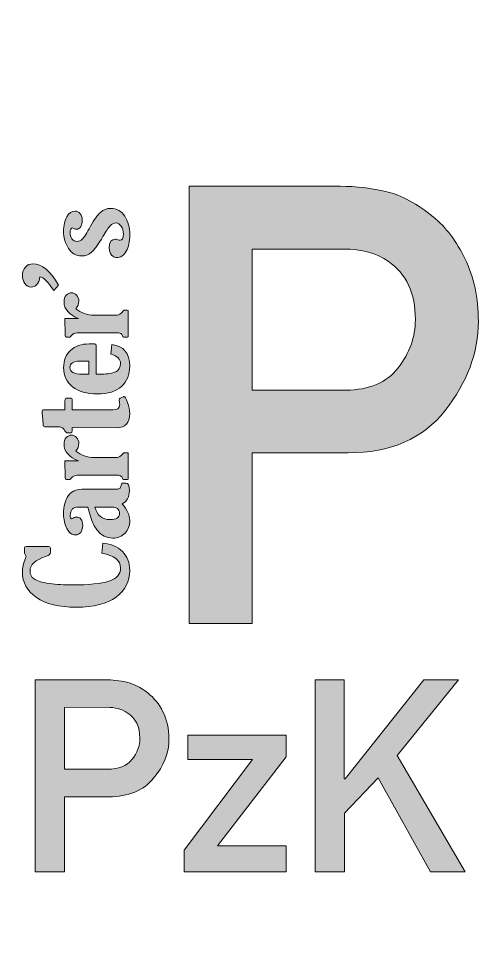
# Model space of a CAD drawing. Header units: inches. Extents: x 247 to 2765, y -1897 to -1110.
# Drawn here: x 2061.78 to 2075.99, y -1358.95 to -1330.69 of the extents above; entities that cross this region are included whole.
import ezdxf

# ---------------------------------------------------------------- set-up
doc = ezdxf.new("R2010")
doc.units = ezdxf.units.IN
doc.header["$MEASUREMENT"] = 0
doc.layers.add('Layer 1', color=7, linetype='Continuous')

# ---------------------------------------------------------------- blocks, each defined once
blk = doc.blocks.new('block 295')
at = {"layer": 'Layer 1', "true_color": 0x010202}
h = blk.add_hatch(color=98, dxfattribs=at)
h.dxf.hatch_style = 2
edge = h.paths.add_edge_path()
edge.add_spline(control_points=[(2063.165, -1337.239), (2063.165, -1337.058), (2063.199, -1336.91), (2063.266, -1336.793), (2063.333, -1336.676), (2063.42, -1336.618), (2063.523, -1336.618), (2063.582, -1336.618), (2063.634, -1336.645), (2063.676, -1336.699), (2063.719, -1336.752), (2063.741, -1336.823), (2063.741, -1336.91), (2063.741, -1336.98), (2063.726, -1337.042), (2063.695, -1337.096), (2063.664, -1337.149), (2063.619, -1337.177), (2063.561, -1337.177), (2063.538, -1337.177), (2063.511, -1337.169), (2063.482, -1337.152), (2063.462, -1337.141), (2063.448, -1337.135), (2063.439, -1337.135), (2063.39, -1337.135), (2063.366, -1337.185), (2063.366, -1337.281), (2063.366, -1337.351), (2063.386, -1337.413), (2063.423, -1337.467), (2063.461, -1337.521), (2063.514, -1337.548), (2063.581, -1337.548), (2063.639, -1337.548), (2063.693, -1337.524), (2063.745, -1337.474), (2063.797, -1337.424), (2063.88, -1337.293), (2063.994, -1337.083), (2064.105, -1336.879), (2064.208, -1336.737), (2064.299, -1336.656), (2064.392, -1336.574), (2064.498, -1336.534), (2064.615, -1336.534), (2064.8, -1336.534), (2064.946, -1336.614), (2065.048, -1336.774), (2065.151, -1336.934), (2065.203, -1337.124), (2065.203, -1337.345), (2065.203, -1337.555), (2065.166, -1337.723), (2065.091, -1337.853), (2065.016, -1337.982), (2064.921, -1338.048), (2064.804, -1338.048), (2064.741, -1338.048), (2064.686, -1338.022), (2064.64, -1337.97), (2064.594, -1337.918), (2064.571, -1337.845), (2064.571, -1337.746), (2064.571, -1337.57), (2064.635, -1337.481), (2064.759, -1337.481), (2064.781, -1337.481), (2064.806, -1337.487), (2064.839, -1337.498), (2064.87, -1337.51), (2064.891, -1337.516), (2064.904, -1337.516), (2064.971, -1337.516), (2065.005, -1337.451), (2065.005, -1337.322), (2065.005, -1337.226), (2064.982, -1337.144), (2064.936, -1337.079), (2064.89, -1337.014), (2064.837, -1336.983), (2064.778, -1336.983), (2064.713, -1336.983), (2064.653, -1337.011), (2064.599, -1337.067), (2064.546, -1337.123), (2064.471, -1337.233), (2064.377, -1337.397), (2064.25, -1337.617), (2064.141, -1337.772), (2064.049, -1337.863), (2063.957, -1337.952), (2063.847, -1337.998), (2063.718, -1337.998), (2063.554, -1337.998), (2063.421, -1337.92), (2063.319, -1337.766), (2063.216, -1337.613), (2063.165, -1337.437), (2063.165, -1337.239)], knot_values=[0, 0, 0, 0, 1, 1, 1, 2, 2, 2, 3, 3, 3, 4, 4, 4, 5, 5, 5, 6, 6, 6, 7, 7, 7, 8, 8, 8, 9, 9, 9, 10, 10, 10, 11, 11, 11, 12, 12, 12, 13, 13, 13, 14, 14, 14, 15, 15, 15, 16, 16, 16, 17, 17, 17, 18, 18, 18, 19, 19, 19, 20, 20, 20, 21, 21, 21, 22, 22, 22, 23, 23, 23, 24, 24, 24, 25, 25, 25, 26, 26, 26, 27, 27, 27, 28, 28, 28, 29, 29, 29, 30, 30, 30, 31, 31, 31, 32, 32, 32, 33, 33, 33, 33], degree=3, periodic=1)
h = blk.add_hatch(color=98, dxfattribs=at)
h.dxf.hatch_style = 2
edge = h.paths.add_edge_path()
edge.add_spline(control_points=[(2063.012, -1338.901), (2063.012, -1338.901), (2062.862, -1339.061), (2062.862, -1339.061), (2062.686, -1338.788), (2062.546, -1338.646), (2062.437, -1338.64), (2062.4, -1338.852), (2062.311, -1338.956), (2062.168, -1338.956), (2062.089, -1338.956), (2062.026, -1338.921), (2061.975, -1338.85), (2061.924, -1338.78), (2061.899, -1338.697), (2061.899, -1338.605), (2061.899, -1338.494), (2061.931, -1338.405), (2061.994, -1338.338), (2062.057, -1338.272), (2062.134, -1338.24), (2062.224, -1338.24), (2062.498, -1338.239), (2062.761, -1338.46), (2063.012, -1338.901)], knot_values=[0, 0, 0, 0, 1, 1, 1, 2, 2, 2, 3, 3, 3, 4, 4, 4, 5, 5, 5, 6, 6, 6, 7, 7, 7, 8, 8, 8, 8], degree=3, periodic=1)
h = blk.add_hatch(color=98, dxfattribs=at)
h.dxf.hatch_style = 2
edge = h.paths.add_edge_path()
edge.add_spline(control_points=[(2063.626, -1339.924), (2063.329, -1339.803), (2063.181, -1339.633), (2063.181, -1339.414), (2063.181, -1339.326), (2063.204, -1339.258), (2063.249, -1339.206), (2063.295, -1339.155), (2063.348, -1339.13), (2063.41, -1339.13), (2063.472, -1339.13), (2063.524, -1339.154), (2063.567, -1339.202), (2063.611, -1339.25), (2063.634, -1339.312), (2063.634, -1339.389), (2063.634, -1339.473), (2063.603, -1339.551), (2063.539, -1339.62), (2063.697, -1339.752), (2063.887, -1339.818), (2064.108, -1339.818), (2064.108, -1339.818), (2064.81, -1339.818), (2064.81, -1339.818), (2064.873, -1339.818), (2064.928, -1339.782), (2064.979, -1339.714), (2064.999, -1339.684), (2065.013, -1339.669), (2065.022, -1339.669), (2065.022, -1339.669), (2065.125, -1339.669), (2065.125, -1339.669), (2065.147, -1339.669), (2065.156, -1339.681), (2065.156, -1339.705), (2065.156, -1339.705), (2065.156, -1340.458), (2065.156, -1340.458), (2065.156, -1340.481), (2065.149, -1340.493), (2065.135, -1340.493), (2065.135, -1340.493), (2065.007, -1340.493), (2065.007, -1340.493), (2064.995, -1340.493), (2064.985, -1340.48), (2064.976, -1340.454), (2064.955, -1340.395), (2064.916, -1340.366), (2064.858, -1340.366), (2064.858, -1340.366), (2063.583, -1340.366), (2063.583, -1340.366), (2063.51, -1340.366), (2063.45, -1340.396), (2063.403, -1340.457), (2063.383, -1340.48), (2063.368, -1340.494), (2063.357, -1340.494), (2063.357, -1340.494), (2063.256, -1340.494), (2063.256, -1340.494), (2063.229, -1340.494), (2063.215, -1340.468), (2063.213, -1340.416), (2063.213, -1340.416), (2063.206, -1339.924), (2063.206, -1339.924), (2063.206, -1339.924), (2063.626, -1339.924), (2063.626, -1339.924), (2063.626, -1339.924), (2063.626, -1339.924), (2063.626, -1339.924)], knot_values=[0, 0, 0, 0, 1, 1, 1, 2, 2, 2, 3, 3, 3, 4, 4, 4, 5, 5, 5, 6, 6, 6, 7, 7, 7, 8, 8, 8, 9, 9, 9, 10, 10, 10, 11, 11, 11, 12, 12, 12, 13, 13, 13, 14, 14, 14, 15, 15, 15, 16, 16, 16, 17, 17, 17, 18, 18, 18, 19, 19, 19, 20, 20, 20, 21, 21, 21, 22, 22, 22, 23, 23, 23, 24, 24, 24, 25, 25, 25, 25], degree=3, periodic=1)
h = blk.add_hatch(color=98, dxfattribs=at)
h.dxf.hatch_style = 2
edge = h.paths.add_edge_path()
edge.add_spline(control_points=[(2064.653, -1340.727), (2065.018, -1340.769), (2065.201, -1340.988), (2065.201, -1341.385), (2065.201, -1341.648), (2065.118, -1341.857), (2064.951, -1342.011), (2064.784, -1342.165), (2064.534, -1342.243), (2064.202, -1342.243), (2063.881, -1342.243), (2063.626, -1342.17), (2063.443, -1342.023), (2063.258, -1341.877), (2063.166, -1341.681), (2063.166, -1341.435), (2063.166, -1341.216), (2063.237, -1341.039), (2063.38, -1340.905), (2063.523, -1340.771), (2063.712, -1340.704), (2063.948, -1340.704), (2063.948, -1340.704), (2064.121, -1340.704), (2064.121, -1340.704), (2064.155, -1340.704), (2064.171, -1340.727), (2064.171, -1340.773), (2064.171, -1340.773), (2064.171, -1341.633), (2064.171, -1341.633), (2064.171, -1341.633), (2064.34, -1341.633), (2064.34, -1341.633), (2064.526, -1341.633), (2064.669, -1341.61), (2064.768, -1341.561), (2064.868, -1341.513), (2064.918, -1341.43), (2064.918, -1341.31), (2064.918, -1341.17), (2064.817, -1341.073), (2064.616, -1341.021), (2064.616, -1341.021), (2064.653, -1340.727), (2064.653, -1340.727)], knot_values=[0, 0, 0, 0, 1, 1, 1, 2, 2, 2, 3, 3, 3, 4, 4, 4, 5, 5, 5, 6, 6, 6, 7, 7, 7, 8, 8, 8, 9, 9, 9, 10, 10, 10, 11, 11, 11, 12, 12, 12, 13, 13, 13, 14, 14, 14, 15, 15, 15, 15], degree=3, periodic=1)
edge = h.paths.add_edge_path()
edge.add_spline(control_points=[(2063.944, -1341.234), (2063.944, -1341.234), (2063.659, -1341.234), (2063.659, -1341.234), (2063.46, -1341.234), (2063.36, -1341.302), (2063.36, -1341.438), (2063.36, -1341.569), (2063.487, -1341.634), (2063.741, -1341.634), (2063.741, -1341.634), (2063.943, -1341.634), (2063.943, -1341.634), (2063.943, -1341.634), (2063.944, -1341.234), (2063.944, -1341.234), (2063.944, -1341.234), (2063.944, -1341.234), (2063.944, -1341.234)], knot_values=[0, 0, 0, 0, 1, 1, 1, 2, 2, 2, 3, 3, 3, 4, 4, 4, 5, 5, 5, 6, 6, 6, 6], degree=3, periodic=1)
h = blk.add_hatch(color=98, dxfattribs=at)
h.dxf.hatch_style = 2
edge = h.paths.add_edge_path()
edge.add_spline(control_points=[(2063.431, -1343.28), (2063.431, -1343.28), (2063.431, -1343.376), (2063.431, -1343.376), (2063.431, -1343.419), (2063.418, -1343.44), (2063.39, -1343.44), (2063.39, -1343.44), (2063.287, -1343.44), (2063.287, -1343.44), (2063.258, -1343.44), (2063.232, -1343.419), (2063.208, -1343.379), (2063.179, -1343.326), (2063.146, -1343.292), (2063.11, -1343.277), (2063.073, -1343.262), (2063.014, -1343.255), (2062.931, -1343.255), (2062.931, -1343.255), (2062.592, -1343.255), (2062.592, -1343.255), (2062.559, -1343.255), (2062.54, -1343.226), (2062.534, -1343.167), (2062.534, -1343.167), (2062.507, -1342.83), (2062.507, -1342.83), (2062.505, -1342.801), (2062.503, -1342.781), (2062.503, -1342.772), (2062.503, -1342.747), (2062.52, -1342.734), (2062.553, -1342.734), (2062.553, -1342.734), (2063.208, -1342.734), (2063.208, -1342.734), (2063.208, -1342.734), (2063.208, -1342.452), (2063.208, -1342.452), (2063.208, -1342.4), (2063.224, -1342.372), (2063.256, -1342.372), (2063.256, -1342.372), (2063.381, -1342.372), (2063.381, -1342.372), (2063.415, -1342.372), (2063.431, -1342.394), (2063.431, -1342.436), (2063.431, -1342.436), (2063.431, -1342.734), (2063.431, -1342.734), (2063.431, -1342.734), (2064.688, -1342.734), (2064.688, -1342.734), (2064.826, -1342.734), (2064.892, -1342.678), (2064.892, -1342.566), (2064.892, -1342.54), (2064.89, -1342.512), (2064.885, -1342.483), (2064.88, -1342.463), (2064.878, -1342.447), (2064.878, -1342.436), (2064.878, -1342.403), (2064.887, -1342.382), (2064.907, -1342.372), (2064.907, -1342.372), (2065.006, -1342.331), (2065.006, -1342.331), (2065.014, -1342.325), (2065.02, -1342.323), (2065.025, -1342.323), (2065.055, -1342.323), (2065.092, -1342.384), (2065.135, -1342.506), (2065.178, -1342.628), (2065.2, -1342.742), (2065.2, -1342.848), (2065.2, -1343.137), (2065.066, -1343.282), (2064.797, -1343.282), (2064.797, -1343.282), (2063.431, -1343.28), (2063.431, -1343.28), (2063.431, -1343.28), (2063.431, -1343.28), (2063.431, -1343.28)], knot_values=[0, 0, 0, 0, 1, 1, 1, 2, 2, 2, 3, 3, 3, 4, 4, 4, 5, 5, 5, 6, 6, 6, 7, 7, 7, 8, 8, 8, 9, 9, 9, 10, 10, 10, 11, 11, 11, 12, 12, 12, 13, 13, 13, 14, 14, 14, 15, 15, 15, 16, 16, 16, 17, 17, 17, 18, 18, 18, 19, 19, 19, 20, 20, 20, 21, 21, 21, 22, 22, 22, 23, 23, 23, 24, 24, 24, 25, 25, 25, 26, 26, 26, 27, 27, 27, 28, 28, 28, 29, 29, 29, 29], degree=3, periodic=1)
h = blk.add_hatch(color=98, dxfattribs=at)
h.dxf.hatch_style = 2
edge = h.paths.add_edge_path()
edge.add_spline(control_points=[(2063.626, -1344.306), (2063.329, -1344.185), (2063.181, -1344.015), (2063.181, -1343.796), (2063.181, -1343.708), (2063.204, -1343.64), (2063.249, -1343.588), (2063.295, -1343.537), (2063.348, -1343.512), (2063.41, -1343.512), (2063.472, -1343.512), (2063.524, -1343.536), (2063.567, -1343.583), (2063.611, -1343.632), (2063.634, -1343.694), (2063.634, -1343.771), (2063.634, -1343.855), (2063.603, -1343.933), (2063.539, -1344.002), (2063.697, -1344.134), (2063.887, -1344.2), (2064.108, -1344.2), (2064.108, -1344.2), (2064.81, -1344.2), (2064.81, -1344.2), (2064.873, -1344.2), (2064.928, -1344.165), (2064.979, -1344.096), (2064.999, -1344.066), (2065.013, -1344.052), (2065.022, -1344.052), (2065.022, -1344.052), (2065.125, -1344.052), (2065.125, -1344.052), (2065.147, -1344.052), (2065.156, -1344.063), (2065.156, -1344.088), (2065.156, -1344.088), (2065.156, -1344.841), (2065.156, -1344.841), (2065.156, -1344.863), (2065.149, -1344.875), (2065.135, -1344.875), (2065.135, -1344.875), (2065.007, -1344.875), (2065.007, -1344.875), (2064.995, -1344.875), (2064.985, -1344.862), (2064.976, -1344.836), (2064.955, -1344.777), (2064.916, -1344.748), (2064.858, -1344.748), (2064.858, -1344.748), (2063.583, -1344.748), (2063.583, -1344.748), (2063.51, -1344.748), (2063.45, -1344.779), (2063.403, -1344.839), (2063.383, -1344.863), (2063.368, -1344.876), (2063.357, -1344.876), (2063.357, -1344.876), (2063.256, -1344.876), (2063.256, -1344.876), (2063.229, -1344.876), (2063.215, -1344.85), (2063.213, -1344.799), (2063.213, -1344.799), (2063.206, -1344.307), (2063.206, -1344.307), (2063.206, -1344.307), (2063.626, -1344.306), (2063.626, -1344.306), (2063.626, -1344.306), (2063.626, -1344.306), (2063.626, -1344.306)], knot_values=[0, 0, 0, 0, 1, 1, 1, 2, 2, 2, 3, 3, 3, 4, 4, 4, 5, 5, 5, 6, 6, 6, 7, 7, 7, 8, 8, 8, 9, 9, 9, 10, 10, 10, 11, 11, 11, 12, 12, 12, 13, 13, 13, 14, 14, 14, 15, 15, 15, 16, 16, 16, 17, 17, 17, 18, 18, 18, 19, 19, 19, 20, 20, 20, 21, 21, 21, 22, 22, 22, 23, 23, 23, 24, 24, 24, 25, 25, 25, 25], degree=3, periodic=1)
h = blk.add_hatch(color=98, dxfattribs=at)
h.dxf.hatch_style = 2
edge = h.paths.add_edge_path()
edge.add_spline(control_points=[(2063.916, -1345.724), (2063.916, -1345.724), (2063.627, -1345.724), (2063.627, -1345.724), (2063.456, -1345.724), (2063.37, -1345.813), (2063.37, -1345.989), (2063.37, -1346.052), (2063.384, -1346.083), (2063.413, -1346.083), (2063.424, -1346.083), (2063.441, -1346.077), (2063.463, -1346.066), (2063.503, -1346.044), (2063.538, -1346.033), (2063.566, -1346.033), (2063.618, -1346.033), (2063.663, -1346.055), (2063.7, -1346.101), (2063.736, -1346.147), (2063.754, -1346.211), (2063.754, -1346.291), (2063.754, -1346.379), (2063.734, -1346.45), (2063.693, -1346.504), (2063.653, -1346.556), (2063.599, -1346.584), (2063.533, -1346.584), (2063.424, -1346.584), (2063.335, -1346.519), (2063.268, -1346.389), (2063.199, -1346.26), (2063.165, -1346.11), (2063.165, -1345.939), (2063.165, -1345.698), (2063.214, -1345.511), (2063.311, -1345.378), (2063.407, -1345.244), (2063.545, -1345.178), (2063.723, -1345.178), (2063.723, -1345.178), (2064.753, -1345.178), (2064.753, -1345.178), (2064.809, -1345.178), (2064.852, -1345.171), (2064.882, -1345.155), (2064.912, -1345.14), (2064.93, -1345.104), (2064.938, -1345.052), (2064.946, -1345.008), (2064.962, -1344.986), (2064.991, -1344.986), (2064.991, -1344.986), (2065.08, -1344.986), (2065.08, -1344.986), (2065.153, -1344.986), (2065.191, -1345.062), (2065.191, -1345.212), (2065.191, -1345.413), (2065.118, -1345.554), (2064.972, -1345.631), (2065.125, -1345.807), (2065.201, -1345.978), (2065.201, -1346.141), (2065.201, -1346.298), (2065.151, -1346.427), (2065.055, -1346.528), (2064.959, -1346.629), (2064.833, -1346.681), (2064.681, -1346.681), (2064.294, -1346.679), (2064.038, -1346.36), (2063.916, -1345.724)], knot_values=[0, 0, 0, 0, 1, 1, 1, 2, 2, 2, 3, 3, 3, 4, 4, 4, 5, 5, 5, 6, 6, 6, 7, 7, 7, 8, 8, 8, 9, 9, 9, 10, 10, 10, 11, 11, 11, 12, 12, 12, 13, 13, 13, 14, 14, 14, 15, 15, 15, 16, 16, 16, 17, 17, 17, 18, 18, 18, 19, 19, 19, 20, 20, 20, 21, 21, 21, 22, 22, 22, 23, 23, 23, 24, 24, 24, 24], degree=3, periodic=1)
edge = h.paths.add_edge_path()
edge.add_spline(control_points=[(2064.126, -1345.724), (2064.198, -1345.982), (2064.355, -1346.113), (2064.599, -1346.113), (2064.791, -1346.113), (2064.887, -1346.047), (2064.887, -1345.913), (2064.887, -1345.854), (2064.864, -1345.807), (2064.821, -1345.774), (2064.777, -1345.741), (2064.729, -1345.724), (2064.677, -1345.724), (2064.677, -1345.724), (2064.126, -1345.724), (2064.126, -1345.724), (2064.126, -1345.724), (2064.126, -1345.724), (2064.126, -1345.724)], knot_values=[0, 0, 0, 0, 1, 1, 1, 2, 2, 2, 3, 3, 3, 4, 4, 4, 5, 5, 5, 6, 6, 6, 6], degree=3, periodic=1)
h = blk.add_hatch(color=98, dxfattribs=at)
h.dxf.hatch_style = 2
edge = h.paths.add_edge_path()
edge.add_spline(control_points=[(2064.37, -1346.838), (2064.627, -1346.857), (2064.829, -1346.94), (2064.977, -1347.091), (2065.125, -1347.241), (2065.199, -1347.435), (2065.199, -1347.673), (2065.199, -1348.016), (2065.06, -1348.289), (2064.781, -1348.496), (2064.502, -1348.703), (2064.094, -1348.806), (2063.556, -1348.806), (2063.026, -1348.806), (2062.618, -1348.707), (2062.329, -1348.505), (2062.043, -1348.304), (2061.899, -1348.045), (2061.899, -1347.729), (2061.899, -1347.598), (2061.932, -1347.454), (2061.998, -1347.296), (2062.005, -1347.273), (2062.01, -1347.257), (2062.01, -1347.245), (2062.01, -1347.232), (2062.003, -1347.214), (2061.986, -1347.19), (2061.972, -1347.178), (2061.964, -1347.163), (2061.963, -1347.143), (2061.963, -1347.143), (2061.963, -1346.987), (2061.963, -1346.987), (2061.963, -1346.951), (2061.984, -1346.935), (2062.023, -1346.935), (2062.023, -1346.935), (2062.701, -1346.935), (2062.701, -1346.935), (2062.74, -1346.935), (2062.759, -1346.952), (2062.759, -1346.987), (2062.759, -1346.987), (2062.759, -1347.108), (2062.759, -1347.108), (2062.759, -1347.146), (2062.752, -1347.173), (2062.736, -1347.187), (2062.722, -1347.201), (2062.68, -1347.22), (2062.612, -1347.244), (2062.294, -1347.356), (2062.134, -1347.504), (2062.134, -1347.688), (2062.134, -1347.797), (2062.174, -1347.88), (2062.259, -1347.938), (2062.341, -1347.997), (2062.497, -1348.043), (2062.727, -1348.075), (2062.957, -1348.106), (2063.19, -1348.122), (2063.425, -1348.122), (2063.94, -1348.122), (2064.318, -1348.083), (2064.56, -1348.006), (2064.8, -1347.929), (2064.92, -1347.793), (2064.92, -1347.6), (2064.92, -1347.369), (2064.727, -1347.217), (2064.343, -1347.145), (2064.343, -1347.145), (2064.37, -1346.838), (2064.37, -1346.838)], knot_values=[0, 0, 0, 0, 1, 1, 1, 2, 2, 2, 3, 3, 3, 4, 4, 4, 5, 5, 5, 6, 6, 6, 7, 7, 7, 8, 8, 8, 9, 9, 9, 10, 10, 10, 11, 11, 11, 12, 12, 12, 13, 13, 13, 14, 14, 14, 15, 15, 15, 16, 16, 16, 17, 17, 17, 18, 18, 18, 19, 19, 19, 20, 20, 20, 21, 21, 21, 22, 22, 22, 23, 23, 23, 24, 24, 24, 25, 25, 25, 25], degree=3, periodic=1)
at = {"layer": 'Layer 1', "lineweight": 0}
for points, knots in [([(2063.165, -1337.239), (2063.165, -1337.058), (2063.199, -1336.91), (2063.266, -1336.793), (2063.333, -1336.676), (2063.42, -1336.618), (2063.523, -1336.618), (2063.582, -1336.618), (2063.634, -1336.645), (2063.676, -1336.699), (2063.719, -1336.752), (2063.741, -1336.823), (2063.741, -1336.91), (2063.741, -1336.98), (2063.726, -1337.042), (2063.695, -1337.096), (2063.664, -1337.149), (2063.619, -1337.177), (2063.561, -1337.177), (2063.538, -1337.177), (2063.511, -1337.169), (2063.482, -1337.152), (2063.462, -1337.141), (2063.448, -1337.135), (2063.439, -1337.135), (2063.39, -1337.135), (2063.366, -1337.185), (2063.366, -1337.281), (2063.366, -1337.351), (2063.386, -1337.413), (2063.423, -1337.467), (2063.461, -1337.521), (2063.514, -1337.548), (2063.581, -1337.548), (2063.639, -1337.548), (2063.693, -1337.524), (2063.745, -1337.474), (2063.797, -1337.424), (2063.88, -1337.293), (2063.994, -1337.083), (2064.105, -1336.879), (2064.208, -1336.737), (2064.299, -1336.656), (2064.392, -1336.574), (2064.498, -1336.534), (2064.615, -1336.534), (2064.8, -1336.534), (2064.946, -1336.614), (2065.048, -1336.774), (2065.151, -1336.934), (2065.203, -1337.124), (2065.203, -1337.345), (2065.203, -1337.555), (2065.166, -1337.723), (2065.091, -1337.853), (2065.016, -1337.982), (2064.921, -1338.048), (2064.804, -1338.048), (2064.741, -1338.048), (2064.686, -1338.022), (2064.64, -1337.97), (2064.594, -1337.918), (2064.571, -1337.845), (2064.571, -1337.746), (2064.571, -1337.57), (2064.635, -1337.481), (2064.759, -1337.481), (2064.781, -1337.481), (2064.806, -1337.487), (2064.839, -1337.498), (2064.87, -1337.51), (2064.891, -1337.516), (2064.904, -1337.516), (2064.971, -1337.516), (2065.005, -1337.451), (2065.005, -1337.322), (2065.005, -1337.226), (2064.982, -1337.144), (2064.936, -1337.079), (2064.89, -1337.014), (2064.837, -1336.983), (2064.778, -1336.983), (2064.713, -1336.983), (2064.653, -1337.011), (2064.599, -1337.067), (2064.546, -1337.123), (2064.471, -1337.233), (2064.377, -1337.397), (2064.25, -1337.617), (2064.141, -1337.772), (2064.049, -1337.863), (2063.957, -1337.952), (2063.847, -1337.998), (2063.718, -1337.998), (2063.554, -1337.998), (2063.421, -1337.92), (2063.319, -1337.766), (2063.216, -1337.613), (2063.165, -1337.437), (2063.165, -1337.239)], [0, 0, 0, 0, 1, 1, 1, 2, 2, 2, 3, 3, 3, 4, 4, 4, 5, 5, 5, 6, 6, 6, 7, 7, 7, 8, 8, 8, 9, 9, 9, 10, 10, 10, 11, 11, 11, 12, 12, 12, 13, 13, 13, 14, 14, 14, 15, 15, 15, 16, 16, 16, 17, 17, 17, 18, 18, 18, 19, 19, 19, 20, 20, 20, 21, 21, 21, 22, 22, 22, 23, 23, 23, 24, 24, 24, 25, 25, 25, 26, 26, 26, 27, 27, 27, 28, 28, 28, 29, 29, 29, 30, 30, 30, 31, 31, 31, 32, 32, 32, 33, 33, 33, 33]), ([(2063.012, -1338.901), (2063.012, -1338.901), (2062.862, -1339.061), (2062.862, -1339.061), (2062.686, -1338.788), (2062.546, -1338.646), (2062.437, -1338.64), (2062.4, -1338.852), (2062.311, -1338.956), (2062.168, -1338.956), (2062.089, -1338.956), (2062.026, -1338.921), (2061.975, -1338.85), (2061.924, -1338.78), (2061.899, -1338.697), (2061.899, -1338.605), (2061.899, -1338.494), (2061.931, -1338.405), (2061.994, -1338.338), (2062.057, -1338.272), (2062.134, -1338.24), (2062.224, -1338.24), (2062.498, -1338.239), (2062.761, -1338.46), (2063.012, -1338.901)], [0, 0, 0, 0, 1, 1, 1, 2, 2, 2, 3, 3, 3, 4, 4, 4, 5, 5, 5, 6, 6, 6, 7, 7, 7, 8, 8, 8, 8]), ([(2063.626, -1339.924), (2063.329, -1339.803), (2063.181, -1339.633), (2063.181, -1339.414), (2063.181, -1339.326), (2063.204, -1339.258), (2063.249, -1339.206), (2063.295, -1339.155), (2063.348, -1339.13), (2063.41, -1339.13), (2063.472, -1339.13), (2063.524, -1339.154), (2063.567, -1339.202), (2063.611, -1339.25), (2063.634, -1339.312), (2063.634, -1339.389), (2063.634, -1339.473), (2063.603, -1339.551), (2063.539, -1339.62), (2063.697, -1339.752), (2063.887, -1339.818), (2064.108, -1339.818), (2064.108, -1339.818), (2064.81, -1339.818), (2064.81, -1339.818), (2064.873, -1339.818), (2064.928, -1339.782), (2064.979, -1339.714), (2064.999, -1339.684), (2065.013, -1339.669), (2065.022, -1339.669), (2065.022, -1339.669), (2065.125, -1339.669), (2065.125, -1339.669), (2065.147, -1339.669), (2065.156, -1339.681), (2065.156, -1339.705), (2065.156, -1339.705), (2065.156, -1340.458), (2065.156, -1340.458), (2065.156, -1340.481), (2065.149, -1340.493), (2065.135, -1340.493), (2065.135, -1340.493), (2065.007, -1340.493), (2065.007, -1340.493), (2064.995, -1340.493), (2064.985, -1340.48), (2064.976, -1340.454), (2064.955, -1340.395), (2064.916, -1340.366), (2064.858, -1340.366), (2064.858, -1340.366), (2063.583, -1340.366), (2063.583, -1340.366), (2063.51, -1340.366), (2063.45, -1340.396), (2063.403, -1340.457), (2063.383, -1340.48), (2063.368, -1340.494), (2063.357, -1340.494), (2063.357, -1340.494), (2063.256, -1340.494), (2063.256, -1340.494), (2063.229, -1340.494), (2063.215, -1340.468), (2063.213, -1340.416), (2063.213, -1340.416), (2063.206, -1339.924), (2063.206, -1339.924), (2063.206, -1339.924), (2063.626, -1339.924), (2063.626, -1339.924), (2063.626, -1339.924), (2063.626, -1339.924), (2063.626, -1339.924)], [0, 0, 0, 0, 1, 1, 1, 2, 2, 2, 3, 3, 3, 4, 4, 4, 5, 5, 5, 6, 6, 6, 7, 7, 7, 8, 8, 8, 9, 9, 9, 10, 10, 10, 11, 11, 11, 12, 12, 12, 13, 13, 13, 14, 14, 14, 15, 15, 15, 16, 16, 16, 17, 17, 17, 18, 18, 18, 19, 19, 19, 20, 20, 20, 21, 21, 21, 22, 22, 22, 23, 23, 23, 24, 24, 24, 25, 25, 25, 25]), ([(2064.653, -1340.727), (2065.018, -1340.769), (2065.201, -1340.988), (2065.201, -1341.385), (2065.201, -1341.648), (2065.118, -1341.857), (2064.951, -1342.011), (2064.784, -1342.165), (2064.534, -1342.243), (2064.202, -1342.243), (2063.881, -1342.243), (2063.626, -1342.17), (2063.443, -1342.023), (2063.258, -1341.877), (2063.166, -1341.681), (2063.166, -1341.435), (2063.166, -1341.216), (2063.237, -1341.039), (2063.38, -1340.905), (2063.523, -1340.771), (2063.712, -1340.704), (2063.948, -1340.704), (2063.948, -1340.704), (2064.121, -1340.704), (2064.121, -1340.704), (2064.155, -1340.704), (2064.171, -1340.727), (2064.171, -1340.773), (2064.171, -1340.773), (2064.171, -1341.633), (2064.171, -1341.633), (2064.171, -1341.633), (2064.34, -1341.633), (2064.34, -1341.633), (2064.526, -1341.633), (2064.669, -1341.61), (2064.768, -1341.561), (2064.868, -1341.513), (2064.918, -1341.43), (2064.918, -1341.31), (2064.918, -1341.17), (2064.817, -1341.073), (2064.616, -1341.021), (2064.616, -1341.021), (2064.653, -1340.727), (2064.653, -1340.727)], [0, 0, 0, 0, 1, 1, 1, 2, 2, 2, 3, 3, 3, 4, 4, 4, 5, 5, 5, 6, 6, 6, 7, 7, 7, 8, 8, 8, 9, 9, 9, 10, 10, 10, 11, 11, 11, 12, 12, 12, 13, 13, 13, 14, 14, 14, 15, 15, 15, 15]), ([(2063.944, -1341.234), (2063.944, -1341.234), (2063.659, -1341.234), (2063.659, -1341.234), (2063.46, -1341.234), (2063.36, -1341.302), (2063.36, -1341.438), (2063.36, -1341.569), (2063.487, -1341.634), (2063.741, -1341.634), (2063.741, -1341.634), (2063.943, -1341.634), (2063.943, -1341.634), (2063.943, -1341.634), (2063.944, -1341.234), (2063.944, -1341.234), (2063.944, -1341.234), (2063.944, -1341.234), (2063.944, -1341.234)], [0, 0, 0, 0, 1, 1, 1, 2, 2, 2, 3, 3, 3, 4, 4, 4, 5, 5, 5, 6, 6, 6, 6]), ([(2063.431, -1343.28), (2063.431, -1343.28), (2063.431, -1343.376), (2063.431, -1343.376), (2063.431, -1343.419), (2063.418, -1343.44), (2063.39, -1343.44), (2063.39, -1343.44), (2063.287, -1343.44), (2063.287, -1343.44), (2063.258, -1343.44), (2063.232, -1343.419), (2063.208, -1343.379), (2063.179, -1343.326), (2063.146, -1343.292), (2063.11, -1343.277), (2063.073, -1343.262), (2063.014, -1343.255), (2062.931, -1343.255), (2062.931, -1343.255), (2062.592, -1343.255), (2062.592, -1343.255), (2062.559, -1343.255), (2062.54, -1343.226), (2062.534, -1343.167), (2062.534, -1343.167), (2062.507, -1342.83), (2062.507, -1342.83), (2062.505, -1342.801), (2062.503, -1342.781), (2062.503, -1342.772), (2062.503, -1342.747), (2062.52, -1342.734), (2062.553, -1342.734), (2062.553, -1342.734), (2063.208, -1342.734), (2063.208, -1342.734), (2063.208, -1342.734), (2063.208, -1342.452), (2063.208, -1342.452), (2063.208, -1342.4), (2063.224, -1342.372), (2063.256, -1342.372), (2063.256, -1342.372), (2063.381, -1342.372), (2063.381, -1342.372), (2063.415, -1342.372), (2063.431, -1342.394), (2063.431, -1342.436), (2063.431, -1342.436), (2063.431, -1342.734), (2063.431, -1342.734), (2063.431, -1342.734), (2064.688, -1342.734), (2064.688, -1342.734), (2064.826, -1342.734), (2064.892, -1342.678), (2064.892, -1342.566), (2064.892, -1342.54), (2064.89, -1342.512), (2064.885, -1342.483), (2064.88, -1342.463), (2064.878, -1342.447), (2064.878, -1342.436), (2064.878, -1342.403), (2064.887, -1342.382), (2064.907, -1342.372), (2064.907, -1342.372), (2065.006, -1342.331), (2065.006, -1342.331), (2065.014, -1342.325), (2065.02, -1342.323), (2065.025, -1342.323), (2065.055, -1342.323), (2065.092, -1342.384), (2065.135, -1342.506), (2065.178, -1342.628), (2065.2, -1342.742), (2065.2, -1342.848), (2065.2, -1343.137), (2065.066, -1343.282), (2064.797, -1343.282), (2064.797, -1343.282), (2063.431, -1343.28), (2063.431, -1343.28), (2063.431, -1343.28), (2063.431, -1343.28), (2063.431, -1343.28)], [0, 0, 0, 0, 1, 1, 1, 2, 2, 2, 3, 3, 3, 4, 4, 4, 5, 5, 5, 6, 6, 6, 7, 7, 7, 8, 8, 8, 9, 9, 9, 10, 10, 10, 11, 11, 11, 12, 12, 12, 13, 13, 13, 14, 14, 14, 15, 15, 15, 16, 16, 16, 17, 17, 17, 18, 18, 18, 19, 19, 19, 20, 20, 20, 21, 21, 21, 22, 22, 22, 23, 23, 23, 24, 24, 24, 25, 25, 25, 26, 26, 26, 27, 27, 27, 28, 28, 28, 29, 29, 29, 29]), ([(2063.626, -1344.306), (2063.329, -1344.185), (2063.181, -1344.015), (2063.181, -1343.796), (2063.181, -1343.708), (2063.204, -1343.64), (2063.249, -1343.588), (2063.295, -1343.537), (2063.348, -1343.512), (2063.41, -1343.512), (2063.472, -1343.512), (2063.524, -1343.536), (2063.567, -1343.583), (2063.611, -1343.632), (2063.634, -1343.694), (2063.634, -1343.771), (2063.634, -1343.855), (2063.603, -1343.933), (2063.539, -1344.002), (2063.697, -1344.134), (2063.887, -1344.2), (2064.108, -1344.2), (2064.108, -1344.2), (2064.81, -1344.2), (2064.81, -1344.2), (2064.873, -1344.2), (2064.928, -1344.165), (2064.979, -1344.096), (2064.999, -1344.066), (2065.013, -1344.052), (2065.022, -1344.052), (2065.022, -1344.052), (2065.125, -1344.052), (2065.125, -1344.052), (2065.147, -1344.052), (2065.156, -1344.063), (2065.156, -1344.088), (2065.156, -1344.088), (2065.156, -1344.841), (2065.156, -1344.841), (2065.156, -1344.863), (2065.149, -1344.875), (2065.135, -1344.875), (2065.135, -1344.875), (2065.007, -1344.875), (2065.007, -1344.875), (2064.995, -1344.875), (2064.985, -1344.862), (2064.976, -1344.836), (2064.955, -1344.777), (2064.916, -1344.748), (2064.858, -1344.748), (2064.858, -1344.748), (2063.583, -1344.748), (2063.583, -1344.748), (2063.51, -1344.748), (2063.45, -1344.779), (2063.403, -1344.839), (2063.383, -1344.863), (2063.368, -1344.876), (2063.357, -1344.876), (2063.357, -1344.876), (2063.256, -1344.876), (2063.256, -1344.876), (2063.229, -1344.876), (2063.215, -1344.85), (2063.213, -1344.799), (2063.213, -1344.799), (2063.206, -1344.307), (2063.206, -1344.307), (2063.206, -1344.307), (2063.626, -1344.306), (2063.626, -1344.306), (2063.626, -1344.306), (2063.626, -1344.306), (2063.626, -1344.306)], [0, 0, 0, 0, 1, 1, 1, 2, 2, 2, 3, 3, 3, 4, 4, 4, 5, 5, 5, 6, 6, 6, 7, 7, 7, 8, 8, 8, 9, 9, 9, 10, 10, 10, 11, 11, 11, 12, 12, 12, 13, 13, 13, 14, 14, 14, 15, 15, 15, 16, 16, 16, 17, 17, 17, 18, 18, 18, 19, 19, 19, 20, 20, 20, 21, 21, 21, 22, 22, 22, 23, 23, 23, 24, 24, 24, 25, 25, 25, 25]), ([(2063.916, -1345.724), (2063.916, -1345.724), (2063.627, -1345.724), (2063.627, -1345.724), (2063.456, -1345.724), (2063.37, -1345.813), (2063.37, -1345.989), (2063.37, -1346.052), (2063.384, -1346.083), (2063.413, -1346.083), (2063.424, -1346.083), (2063.441, -1346.077), (2063.463, -1346.066), (2063.503, -1346.044), (2063.538, -1346.033), (2063.566, -1346.033), (2063.618, -1346.033), (2063.663, -1346.055), (2063.7, -1346.101), (2063.736, -1346.147), (2063.754, -1346.211), (2063.754, -1346.291), (2063.754, -1346.379), (2063.734, -1346.45), (2063.693, -1346.504), (2063.653, -1346.556), (2063.599, -1346.584), (2063.533, -1346.584), (2063.424, -1346.584), (2063.335, -1346.519), (2063.268, -1346.389), (2063.199, -1346.26), (2063.165, -1346.11), (2063.165, -1345.939), (2063.165, -1345.698), (2063.214, -1345.511), (2063.311, -1345.378), (2063.407, -1345.244), (2063.545, -1345.178), (2063.723, -1345.178), (2063.723, -1345.178), (2064.753, -1345.178), (2064.753, -1345.178), (2064.809, -1345.178), (2064.852, -1345.171), (2064.882, -1345.155), (2064.912, -1345.14), (2064.93, -1345.104), (2064.938, -1345.052), (2064.946, -1345.008), (2064.962, -1344.986), (2064.991, -1344.986), (2064.991, -1344.986), (2065.08, -1344.986), (2065.08, -1344.986), (2065.153, -1344.986), (2065.191, -1345.062), (2065.191, -1345.212), (2065.191, -1345.413), (2065.118, -1345.554), (2064.972, -1345.631), (2065.125, -1345.807), (2065.201, -1345.978), (2065.201, -1346.141), (2065.201, -1346.298), (2065.151, -1346.427), (2065.055, -1346.528), (2064.959, -1346.629), (2064.833, -1346.681), (2064.681, -1346.681), (2064.294, -1346.679), (2064.038, -1346.36), (2063.916, -1345.724)], [0, 0, 0, 0, 1, 1, 1, 2, 2, 2, 3, 3, 3, 4, 4, 4, 5, 5, 5, 6, 6, 6, 7, 7, 7, 8, 8, 8, 9, 9, 9, 10, 10, 10, 11, 11, 11, 12, 12, 12, 13, 13, 13, 14, 14, 14, 15, 15, 15, 16, 16, 16, 17, 17, 17, 18, 18, 18, 19, 19, 19, 20, 20, 20, 21, 21, 21, 22, 22, 22, 23, 23, 23, 24, 24, 24, 24]), ([(2064.126, -1345.724), (2064.198, -1345.982), (2064.355, -1346.113), (2064.599, -1346.113), (2064.791, -1346.113), (2064.887, -1346.047), (2064.887, -1345.913), (2064.887, -1345.854), (2064.864, -1345.807), (2064.821, -1345.774), (2064.777, -1345.741), (2064.729, -1345.724), (2064.677, -1345.724), (2064.677, -1345.724), (2064.126, -1345.724), (2064.126, -1345.724), (2064.126, -1345.724), (2064.126, -1345.724), (2064.126, -1345.724)], [0, 0, 0, 0, 1, 1, 1, 2, 2, 2, 3, 3, 3, 4, 4, 4, 5, 5, 5, 6, 6, 6, 6]), ([(2064.37, -1346.838), (2064.627, -1346.857), (2064.829, -1346.94), (2064.977, -1347.091), (2065.125, -1347.241), (2065.199, -1347.435), (2065.199, -1347.673), (2065.199, -1348.016), (2065.06, -1348.289), (2064.781, -1348.496), (2064.502, -1348.703), (2064.094, -1348.806), (2063.556, -1348.806), (2063.026, -1348.806), (2062.618, -1348.707), (2062.329, -1348.505), (2062.043, -1348.304), (2061.899, -1348.045), (2061.899, -1347.729), (2061.899, -1347.598), (2061.932, -1347.454), (2061.998, -1347.296), (2062.005, -1347.273), (2062.01, -1347.257), (2062.01, -1347.245), (2062.01, -1347.232), (2062.003, -1347.214), (2061.986, -1347.19), (2061.972, -1347.178), (2061.964, -1347.163), (2061.963, -1347.143), (2061.963, -1347.143), (2061.963, -1346.987), (2061.963, -1346.987), (2061.963, -1346.951), (2061.984, -1346.935), (2062.023, -1346.935), (2062.023, -1346.935), (2062.701, -1346.935), (2062.701, -1346.935), (2062.74, -1346.935), (2062.759, -1346.952), (2062.759, -1346.987), (2062.759, -1346.987), (2062.759, -1347.108), (2062.759, -1347.108), (2062.759, -1347.146), (2062.752, -1347.173), (2062.736, -1347.187), (2062.722, -1347.201), (2062.68, -1347.22), (2062.612, -1347.244), (2062.294, -1347.356), (2062.134, -1347.504), (2062.134, -1347.688), (2062.134, -1347.797), (2062.174, -1347.88), (2062.259, -1347.938), (2062.341, -1347.997), (2062.497, -1348.043), (2062.727, -1348.075), (2062.957, -1348.106), (2063.19, -1348.122), (2063.425, -1348.122), (2063.94, -1348.122), (2064.318, -1348.083), (2064.56, -1348.006), (2064.8, -1347.929), (2064.92, -1347.793), (2064.92, -1347.6), (2064.92, -1347.369), (2064.727, -1347.217), (2064.343, -1347.145), (2064.343, -1347.145), (2064.37, -1346.838), (2064.37, -1346.838)], [0, 0, 0, 0, 1, 1, 1, 2, 2, 2, 3, 3, 3, 4, 4, 4, 5, 5, 5, 6, 6, 6, 7, 7, 7, 8, 8, 8, 9, 9, 9, 10, 10, 10, 11, 11, 11, 12, 12, 12, 13, 13, 13, 14, 14, 14, 15, 15, 15, 16, 16, 16, 17, 17, 17, 18, 18, 18, 19, 19, 19, 20, 20, 20, 21, 21, 21, 22, 22, 22, 23, 23, 23, 24, 24, 24, 25, 25, 25, 25])]:
    blk.add_open_spline(points, degree=3, knots=knots, dxfattribs=at)
blk = doc.blocks.new('block 296')
at = {"layer": 'Layer 1', "true_color": 0x010202}
h = blk.add_hatch(color=98, dxfattribs=at)
h.dxf.hatch_style = 2
edge = h.paths.add_edge_path()
edge.add_spline(control_points=[(2067.033, -1349.312), (2067.033, -1349.312), (2067.033, -1335.854), (2067.033, -1335.854), (2067.033, -1335.854), (2071.671, -1335.854), (2071.671, -1335.854), (2072.167, -1335.854), (2072.646, -1335.909), (2073.104, -1336.021), (2073.563, -1336.131), (2074.04, -1336.39), (2074.538, -1336.796), (2074.925, -1337.111), (2075.251, -1337.543), (2075.519, -1338.095), (2075.788, -1338.646), (2075.924, -1339.284), (2075.924, -1340.012), (2075.924, -1340.972), (2075.582, -1341.886), (2074.902, -1342.755), (2074.222, -1343.623), (2073.225, -1344.056), (2071.916, -1344.056), (2071.916, -1344.056), (2068.969, -1344.056), (2068.969, -1344.056), (2068.969, -1344.056), (2068.969, -1349.312), (2068.969, -1349.312), (2068.969, -1349.312), (2067.033, -1349.312), (2067.033, -1349.312), (2067.033, -1349.312), (2067.033, -1349.312), (2067.033, -1349.312)], knot_values=[0, 0, 0, 0, 1, 1, 1, 2, 2, 2, 3, 3, 3, 4, 4, 4, 5, 5, 5, 6, 6, 6, 7, 7, 7, 8, 8, 8, 9, 9, 9, 10, 10, 10, 11, 11, 11, 12, 12, 12, 12], degree=3, periodic=1)
edge = h.paths.add_edge_path()
edge.add_spline(control_points=[(2068.971, -1337.784), (2068.971, -1337.784), (2068.971, -1342.126), (2068.971, -1342.126), (2068.971, -1342.126), (2071.846, -1342.126), (2071.846, -1342.126), (2072.565, -1342.126), (2073.103, -1341.898), (2073.456, -1341.442), (2073.81, -1340.986), (2073.986, -1340.491), (2073.986, -1339.955), (2073.986, -1339.142), (2073.709, -1338.545), (2073.154, -1338.163), (2072.797, -1337.911), (2072.338, -1337.785), (2071.778, -1337.785), (2071.778, -1337.785), (2068.971, -1337.785), (2068.971, -1337.785), (2068.971, -1337.785), (2068.971, -1337.784), (2068.971, -1337.784)], knot_values=[0, 0, 0, 0, 1, 1, 1, 2, 2, 2, 3, 3, 3, 4, 4, 4, 5, 5, 5, 6, 6, 6, 7, 7, 7, 8, 8, 8, 8], degree=3, periodic=1)
at = {"layer": 'Layer 1', "lineweight": 0}
for points, knots in [([(2067.033, -1349.312), (2067.033, -1349.312), (2067.033, -1335.854), (2067.033, -1335.854), (2067.033, -1335.854), (2071.671, -1335.854), (2071.671, -1335.854), (2072.167, -1335.854), (2072.646, -1335.909), (2073.104, -1336.021), (2073.563, -1336.131), (2074.04, -1336.39), (2074.538, -1336.796), (2074.925, -1337.111), (2075.251, -1337.543), (2075.519, -1338.095), (2075.788, -1338.646), (2075.924, -1339.284), (2075.924, -1340.012), (2075.924, -1340.972), (2075.582, -1341.886), (2074.902, -1342.755), (2074.222, -1343.623), (2073.225, -1344.056), (2071.916, -1344.056), (2071.916, -1344.056), (2068.969, -1344.056), (2068.969, -1344.056), (2068.969, -1344.056), (2068.969, -1349.312), (2068.969, -1349.312), (2068.969, -1349.312), (2067.033, -1349.312), (2067.033, -1349.312), (2067.033, -1349.312), (2067.033, -1349.312), (2067.033, -1349.312)], [0, 0, 0, 0, 1, 1, 1, 2, 2, 2, 3, 3, 3, 4, 4, 4, 5, 5, 5, 6, 6, 6, 7, 7, 7, 8, 8, 8, 9, 9, 9, 10, 10, 10, 11, 11, 11, 12, 12, 12, 12]), ([(2068.971, -1337.784), (2068.971, -1337.784), (2068.971, -1342.126), (2068.971, -1342.126), (2068.971, -1342.126), (2071.846, -1342.126), (2071.846, -1342.126), (2072.565, -1342.126), (2073.103, -1341.898), (2073.456, -1341.442), (2073.81, -1340.986), (2073.986, -1340.491), (2073.986, -1339.955), (2073.986, -1339.142), (2073.709, -1338.545), (2073.154, -1338.163), (2072.797, -1337.911), (2072.338, -1337.785), (2071.778, -1337.785), (2071.778, -1337.785), (2068.971, -1337.785), (2068.971, -1337.785), (2068.971, -1337.785), (2068.971, -1337.784), (2068.971, -1337.784)], [0, 0, 0, 0, 1, 1, 1, 2, 2, 2, 3, 3, 3, 4, 4, 4, 5, 5, 5, 6, 6, 6, 7, 7, 7, 8, 8, 8, 8])]:
    blk.add_open_spline(points, degree=3, knots=knots, dxfattribs=at)
blk = doc.blocks.new('block 297')
at = {"layer": 'Layer 1', "true_color": 0x010202}
h = blk.add_hatch(color=98, dxfattribs=at)
h.dxf.hatch_style = 2
edge = h.paths.add_edge_path()
edge.add_spline(control_points=[(2062.295, -1356.949), (2062.295, -1356.949), (2062.295, -1351.041), (2062.295, -1351.041), (2062.295, -1351.041), (2064.441, -1351.041), (2064.441, -1351.041), (2064.669, -1351.041), (2064.891, -1351.065), (2065.104, -1351.114), (2065.317, -1351.164), (2065.537, -1351.276), (2065.767, -1351.455), (2065.946, -1351.594), (2066.097, -1351.783), (2066.222, -1352.024), (2066.346, -1352.267), (2066.407, -1352.547), (2066.407, -1352.866), (2066.407, -1353.287), (2066.25, -1353.69), (2065.935, -1354.071), (2065.619, -1354.451), (2065.16, -1354.642), (2064.554, -1354.642), (2064.554, -1354.642), (2063.192, -1354.642), (2063.192, -1354.642), (2063.192, -1354.642), (2063.192, -1356.95), (2063.192, -1356.95), (2063.192, -1356.95), (2062.295, -1356.949), (2062.295, -1356.949), (2062.295, -1356.949), (2062.295, -1356.949), (2062.295, -1356.949)], knot_values=[0, 0, 0, 0, 1, 1, 1, 2, 2, 2, 3, 3, 3, 4, 4, 4, 5, 5, 5, 6, 6, 6, 7, 7, 7, 8, 8, 8, 9, 9, 9, 10, 10, 10, 11, 11, 11, 12, 12, 12, 12], degree=3, periodic=1)
edge = h.paths.add_edge_path()
edge.add_spline(control_points=[(2063.192, -1351.889), (2063.192, -1351.889), (2063.192, -1353.794), (2063.192, -1353.794), (2063.192, -1353.794), (2064.522, -1353.794), (2064.522, -1353.794), (2064.854, -1353.794), (2065.103, -1353.694), (2065.267, -1353.493), (2065.43, -1353.294), (2065.511, -1353.075), (2065.511, -1352.84), (2065.511, -1352.482), (2065.383, -1352.221), (2065.125, -1352.053), (2064.96, -1351.943), (2064.749, -1351.887), (2064.488, -1351.887), (2064.488, -1351.887), (2063.192, -1351.889), (2063.192, -1351.889), (2063.192, -1351.889), (2063.192, -1351.889), (2063.192, -1351.889)], knot_values=[0, 0, 0, 0, 1, 1, 1, 2, 2, 2, 3, 3, 3, 4, 4, 4, 5, 5, 5, 6, 6, 6, 7, 7, 7, 8, 8, 8, 8], degree=3, periodic=1)
h = blk.add_hatch(color=98, dxfattribs=at)
h.dxf.hatch_style = 2
h.paths.add_polyline_path([(2070.904, -1356.949), (2070.904, -1351.041), (2071.801, -1351.041), (2071.801, -1354.088), (2071.822, -1354.088), (2074.251, -1351.041), (2075.317, -1351.041), (2073.424, -1353.373), (2075.517, -1356.949), (2074.454, -1356.949), (2072.84, -1354.062), (2071.803, -1355.149), (2071.803, -1356.949)])
h = blk.add_hatch(color=98, dxfattribs=at)
h.dxf.hatch_style = 2
h.paths.add_polyline_path([(2066.87, -1356.949), (2066.87, -1356.281), (2068.979, -1353.491), (2066.988, -1353.491), (2066.988, -1352.741), (2070.009, -1352.741), (2070.009, -1353.414), (2067.9, -1356.155), (2070.009, -1356.155), (2070.009, -1356.95)])
at = {"layer": 'Layer 1', "lineweight": 0}
for points in [[(2070.904, -1356.949), (2070.904, -1351.041), (2071.801, -1351.041), (2071.801, -1354.088), (2071.822, -1354.088), (2074.251, -1351.041), (2075.317, -1351.041), (2073.424, -1353.373), (2075.517, -1356.949), (2074.454, -1356.949), (2072.84, -1354.062), (2071.803, -1355.149), (2071.803, -1356.949), (2070.904, -1356.949), (2070.904, -1356.949)], [(2066.87, -1356.949), (2066.87, -1356.281), (2068.979, -1353.491), (2066.988, -1353.491), (2066.988, -1352.741), (2070.009, -1352.741), (2070.009, -1353.414), (2067.9, -1356.155), (2070.009, -1356.155), (2070.009, -1356.95), (2066.87, -1356.949), (2066.87, -1356.949)]]:
    blk.add_lwpolyline(points, dxfattribs=at)
for points, knots in [([(2062.295, -1356.949), (2062.295, -1356.949), (2062.295, -1351.041), (2062.295, -1351.041), (2062.295, -1351.041), (2064.441, -1351.041), (2064.441, -1351.041), (2064.669, -1351.041), (2064.891, -1351.065), (2065.104, -1351.114), (2065.317, -1351.164), (2065.537, -1351.276), (2065.767, -1351.455), (2065.946, -1351.594), (2066.097, -1351.783), (2066.222, -1352.024), (2066.346, -1352.267), (2066.407, -1352.547), (2066.407, -1352.866), (2066.407, -1353.287), (2066.25, -1353.69), (2065.935, -1354.071), (2065.619, -1354.451), (2065.16, -1354.642), (2064.554, -1354.642), (2064.554, -1354.642), (2063.192, -1354.642), (2063.192, -1354.642), (2063.192, -1354.642), (2063.192, -1356.95), (2063.192, -1356.95), (2063.192, -1356.95), (2062.295, -1356.949), (2062.295, -1356.949), (2062.295, -1356.949), (2062.295, -1356.949), (2062.295, -1356.949)], [0, 0, 0, 0, 1, 1, 1, 2, 2, 2, 3, 3, 3, 4, 4, 4, 5, 5, 5, 6, 6, 6, 7, 7, 7, 8, 8, 8, 9, 9, 9, 10, 10, 10, 11, 11, 11, 12, 12, 12, 12]), ([(2063.192, -1351.889), (2063.192, -1351.889), (2063.192, -1353.794), (2063.192, -1353.794), (2063.192, -1353.794), (2064.522, -1353.794), (2064.522, -1353.794), (2064.854, -1353.794), (2065.103, -1353.694), (2065.267, -1353.493), (2065.43, -1353.294), (2065.511, -1353.075), (2065.511, -1352.84), (2065.511, -1352.482), (2065.383, -1352.221), (2065.125, -1352.053), (2064.96, -1351.943), (2064.749, -1351.887), (2064.488, -1351.887), (2064.488, -1351.887), (2063.192, -1351.889), (2063.192, -1351.889), (2063.192, -1351.889), (2063.192, -1351.889), (2063.192, -1351.889)], [0, 0, 0, 0, 1, 1, 1, 2, 2, 2, 3, 3, 3, 4, 4, 4, 5, 5, 5, 6, 6, 6, 7, 7, 7, 8, 8, 8, 8])]:
    blk.add_open_spline(points, degree=3, knots=knots, dxfattribs=at)
blk = doc.blocks.new('block 294')
at = {"layer": 'Layer 1'}
for name in ['block 296', 'block 295', 'block 297']:
    blk.add_blockref(name, (0, 0), dxfattribs=at)

msp = doc.modelspace()

# ---------------------------------------------------------------- linework, layer by layer
at = {"layer": 'Layer 1', "color": 18, "lineweight": 50, "true_color": 0x010101}
msp.add_open_spline([(2151.957, -1292.585), (2151.957, -1292.585), (2112.246, -1281.678), (2112.246, -1281.678), (2112.246, -1281.678), (2087.021, -1281.678), (2087.021, -1281.678), (2087.021, -1281.678), (2047.31, -1292.585), (2047.31, -1292.585), (2047.31, -1292.585), (2025.83, -1356.312), (2025.83, -1356.312), (2025.83, -1356.312), (2025.689, -1356.731), (2025.689, -1356.731), (2025.689, -1356.731), (2043.489, -1426.73), (2043.489, -1426.73), (2043.489, -1426.73), (2059.792, -1426.73), (2059.792, -1426.73), (2059.792, -1426.73), (2056.271, -1423.729), (2056.271, -1423.729), (2056.271, -1423.729), (2045.822, -1423.729), (2045.822, -1423.729), (2045.822, -1423.729), (2033.15, -1373.898), (2033.15, -1373.898), (2033.15, -1373.898), (2045.59, -1373.898), (2045.59, -1373.898), (2046.142, -1373.898), (2046.59, -1373.45), (2046.59, -1372.898), (2046.59, -1372.898), (2046.59, -1367.898), (2046.59, -1367.898), (2046.59, -1367.346), (2046.142, -1366.898), (2045.59, -1366.898), (2045.59, -1366.898), (2031.369, -1366.898), (2031.369, -1366.898), (2031.369, -1366.898), (2028.815, -1356.851), (2028.815, -1356.851), (2028.815, -1356.851), (2049.644, -1295.055), (2049.644, -1295.055), (2049.644, -1295.055), (2087.426, -1284.678), (2087.426, -1284.678), (2087.426, -1284.678), (2098.134, -1284.678), (2098.134, -1284.678), (2098.134, -1284.678), (2098.134, -1287.655), (2098.134, -1287.655), (2098.134, -1287.655), (2101.135, -1287.655), (2101.135, -1287.655), (2101.135, -1287.655), (2101.135, -1284.678), (2101.135, -1284.678), (2101.135, -1284.678), (2111.843, -1284.678), (2111.843, -1284.678), (2111.843, -1284.678), (2149.626, -1295.055), (2149.626, -1295.055), (2149.626, -1295.055), (2170.455, -1356.851), (2170.455, -1356.851), (2170.455, -1356.851), (2167.9, -1366.898), (2167.9, -1366.898), (2167.9, -1366.898), (2153.68, -1366.898), (2153.68, -1366.898), (2153.129, -1366.898), (2152.68, -1367.346), (2152.68, -1367.898), (2152.68, -1367.898), (2152.68, -1372.898), (2152.68, -1372.898), (2152.68, -1373.45), (2153.129, -1373.898), (2153.68, -1373.898), (2153.68, -1373.898), (2166.12, -1373.898), (2166.12, -1373.898), (2166.12, -1373.898), (2153.448, -1423.729), (2153.448, -1423.729), (2153.448, -1423.729), (2142.999, -1423.729), (2142.999, -1423.729), (2142.999, -1423.729), (2139.478, -1426.73), (2139.478, -1426.73), (2139.478, -1426.73), (2155.781, -1426.73), (2155.781, -1426.73), (2155.781, -1426.73), (2173.471, -1357.161), (2173.471, -1357.161), (2173.471, -1357.161), (2173.581, -1356.731), (2173.581, -1356.731), (2173.581, -1356.731), (2151.957, -1292.585), (2151.957, -1292.585)], degree=3, knots=[0, 0, 0, 0, 1, 1, 1, 2, 2, 2, 3, 3, 3, 4, 4, 4, 5, 5, 5, 6, 6, 6, 7, 7, 7, 8, 8, 8, 9, 9, 9, 10, 10, 10, 11, 11, 11, 12, 12, 12, 13, 13, 13, 14, 14, 14, 15, 15, 15, 16, 16, 16, 17, 17, 17, 18, 18, 18, 19, 19, 19, 20, 20, 20, 21, 21, 21, 22, 22, 22, 23, 23, 23, 24, 24, 24, 25, 25, 25, 26, 26, 26, 27, 27, 27, 28, 28, 28, 29, 29, 29, 30, 30, 30, 31, 31, 31, 32, 32, 32, 33, 33, 33, 34, 34, 34, 35, 35, 35, 36, 36, 36, 37, 37, 37, 38, 38, 38, 38], dxfattribs=at)

# ---------------------------------------------------------------- block references
at = {"layer": 'Layer 1'}
msp.add_blockref('block 294', (0, 0), dxfattribs=at)

doc.saveas('drawing.dxf')
